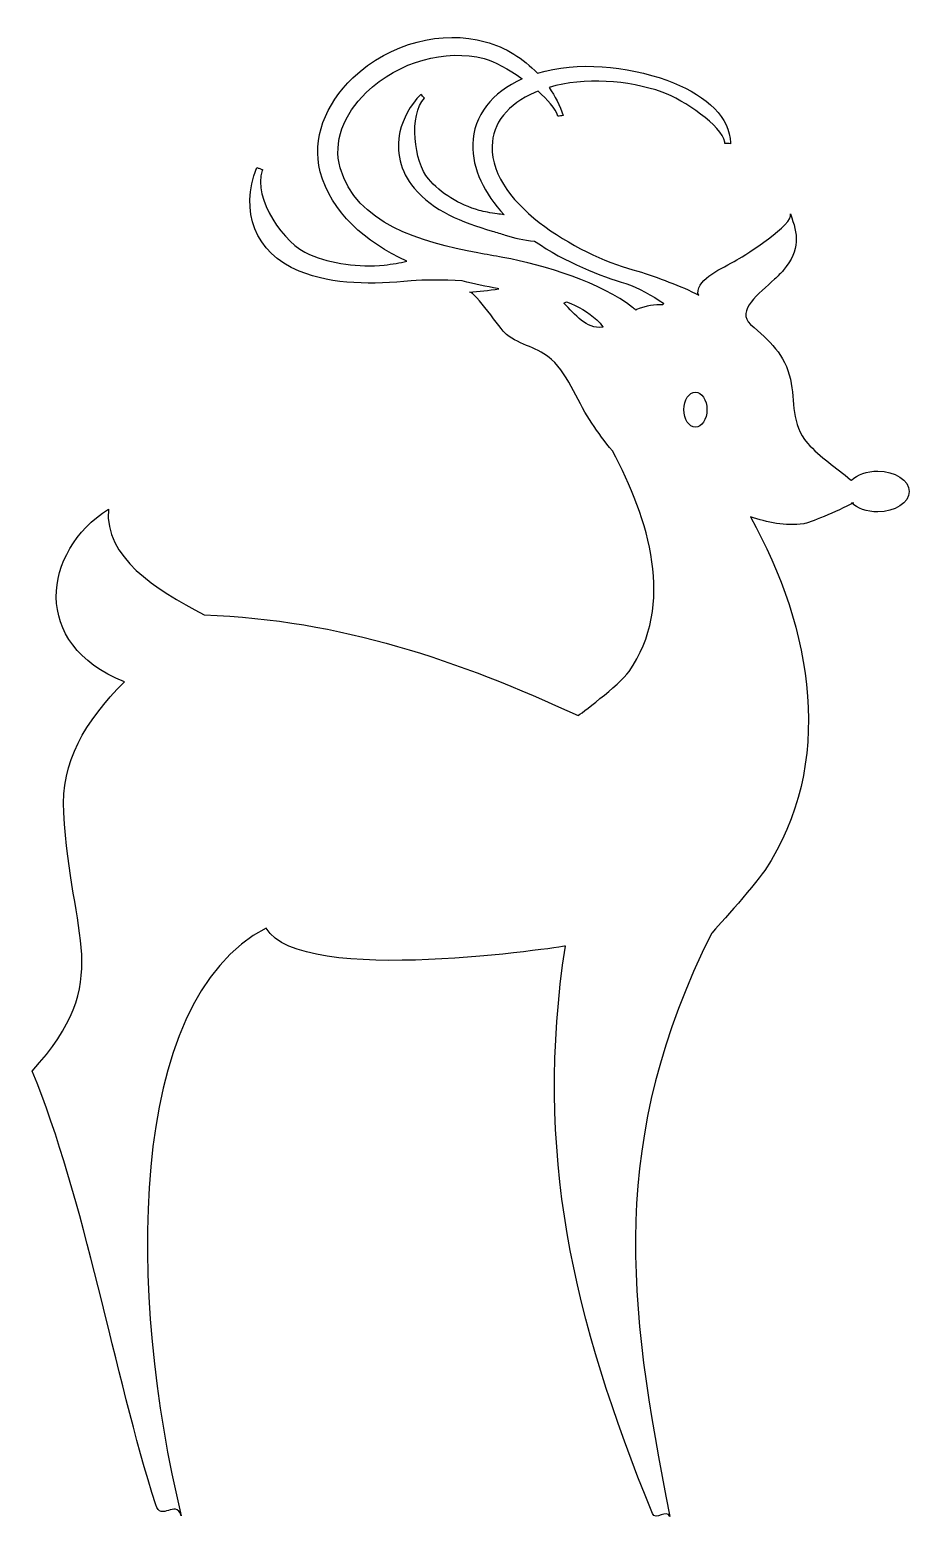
# Model space of a CAD drawing. Header units: centimetres. Extents: x -6.3 to 6.3, y -10.7 to 10.7.
import ezdxf

# ---------------------------------------------------------------- set-up
doc = ezdxf.new("R2010")
doc.units = ezdxf.units.CM
doc.header["$MEASUREMENT"] = 0
doc.layers.add('Camada 1', color=7, linetype='Continuous')

msp = doc.modelspace()

# ---------------------------------------------------------------- linework, layer by layer
at = {"layer": 'Camada 1'}
msp.add_open_spline([(5.45564, 3.92749), (5.53676, 3.8496), (5.674, 3.79811), (5.83053, 3.79811), (5.83053, 3.79811), (6.07926, 3.79811), (6.28085, 3.92892), (6.28085, 4.09045), (6.28085, 4.09045), (6.28085, 4.25235), (6.07929, 4.38316), (5.83053, 4.38316), (5.83053, 4.38316), (5.67472, 4.38316), (5.53748, 4.33204), (5.4567, 4.25415), (5.4567, 4.25415), (5.4567, 4.25415), (5.44313, 4.25844), (5.44313, 4.25844), (5.44313, 4.25844), (5.2362, 4.4332), (5.00318, 4.58224), (4.82557, 4.7838), (4.82557, 4.7838), (4.58469, 5.05614), (4.64973, 5.37528), (4.57969, 5.69907), (4.57969, 5.69907), (4.50248, 6.05644), (4.28375, 6.24514), (4.01036, 6.48602), (4.01036, 6.48602), (3.79237, 6.67792), (4.13437, 6.93026), (4.35307, 7.13253), (4.35307, 7.13253), (4.40099, 7.17719), (4.44456, 7.22011), (4.47745, 7.25977), (4.47745, 7.25977), (4.72761, 7.56319), (4.68973, 7.77513), (4.57931, 8.06889), (4.57931, 8.06889), (4.63612, 7.91752), (3.94746, 7.48884), (3.81413, 7.40987), (3.81413, 7.40987), (3.59648, 7.28086), (3.25877, 7.15613), (3.25374, 6.9274), (3.25374, 6.9274), (3.25374, 6.9274), (3.2702, 6.90311), (3.2702, 6.90311), (3.2702, 6.90311), (3.01146, 7.04106), (2.67624, 7.15542), (2.39244, 7.24979), (2.39244, 7.24979), (1.65304, 7.42846), (0.27868, 8.17327), (0.30763, 9.04012), (0.30763, 9.04012), (0.308, 9.36588), (0.5362, 9.64356), (0.91892, 9.80813), (0.91892, 9.80813), (0.93392, 9.81456), (0.95004, 9.82027), (0.96575, 9.82655), (0.96575, 9.82655), (1.10302, 9.7063), (1.21343, 9.58245), (1.2488, 9.46862), (1.2488, 9.46862), (1.26166, 9.47005), (1.27454, 9.47148), (1.2874, 9.47291), (1.2874, 9.47291), (1.29954, 9.47434), (1.3124, 9.47558), (1.32529, 9.47701), (1.32529, 9.47701), (1.27846, 9.62248), (1.20879, 9.75755), (1.12299, 9.8814), (1.12299, 9.8814), (1.63549, 10.03168), (2.24802, 9.98361), (2.74481, 9.81547), (2.74481, 9.81547), (3.05215, 9.69789), (3.60397, 9.33139), (3.63828, 9.09803), (3.63828, 9.09803), (3.63899, 9.0916), (3.63899, 9.08536), (3.63974, 9.0789), (3.63974, 9.0789), (3.65331, 9.07819), (3.66689, 9.07747), (3.68046, 9.07713), (3.68046, 9.07713), (3.6944, 9.07642), (3.70835, 9.07589), (3.72192, 9.07517), (3.72192, 9.07517), (3.72192, 9.07517), (3.72192, 9.07517), (3.72192, 9.07533), (3.72192, 9.07533), (3.72192, 9.1007), (3.72015, 9.12592), (3.71692, 9.15074), (3.71692, 9.15074), (3.66903, 9.5074), (3.3188, 9.79833), (2.81022, 9.98471), (2.81022, 9.98471), (2.23554, 10.18825), (1.53509, 10.26062), (0.95613, 10.08533), (0.95613, 10.08533), (0.75494, 10.29456), (0.50081, 10.45683), (0.20847, 10.53599), (0.20847, 10.53599), (-0.40872, 10.70665), (-1.14921, 10.52848), (-1.68637, 10.01762), (-1.68637, 10.01762), (-2.08343, 9.63842), (-2.27856, 9.14489), (-2.15399, 8.67367), (-2.15399, 8.67367), (-2.00318, 8.09399), (-1.50587, 7.66227), (-0.916, 7.38959), (-0.916, 7.38959), (-1.01464, 7.36813), (-1.11917, 7.34813), (-1.24033, 7.33633), (-1.24033, 7.33633), (-1.59897, 7.30024), (-1.9937, 7.35133), (-2.30732, 7.4868), (-2.30732, 7.4868), (-2.67329, 7.63047), (-3.1243, 8.29754), (-2.98582, 8.68851), (-2.98582, 8.68851), (-2.98402, 8.69351), (-2.98243, 8.69835), (-2.98063, 8.70335), (-2.98063, 8.70335), (-2.98063, 8.70335), (-2.98063, 8.70335), (-2.98063, 8.70335), (-2.98063, 8.70335), (-2.99457, 8.70835), (-3.00833, 8.71335), (-3.02209, 8.71835), (-3.02209, 8.71835), (-3.03603, 8.72335), (-3.04979, 8.72854), (-3.06374, 8.73354), (-3.06374, 8.73354), (-3.31033, 8.10812), (-3.09448, 7.5104), (-2.45655, 7.24949), (-2.45655, 7.24949), (-1.95408, 7.04184), (-1.40139, 7.06116), (-0.85243, 7.10796), (-0.85243, 7.10796), (-0.6741, 7.12368), (-0.39642, 7.12442), (-0.11996, 7.10867), (-0.11996, 7.10867), (0.05445, 7.06292), (0.22527, 7.02718), (0.38627, 6.99858), (0.38627, 6.99858), (0.38627, 6.99858), (0.4036, 6.99395), (0.4036, 6.99395), (0.4036, 6.99395), (0.25834, 6.97609), (0.11502, 6.95357), (-0.01828, 6.94749), (-0.01828, 6.94749), (0.07483, 6.95178), (0.41505, 6.41607), (0.51404, 6.33887), (0.51404, 6.33887), (0.70703, 6.18734), (0.97651, 6.1498), (1.15841, 5.98256), (1.15841, 5.98256), (1.41072, 5.74954), (1.5551, 5.32462), (1.73343, 5.07051), (1.73343, 5.07051), (1.82598, 4.93793), (1.9225, 4.80103), (2.02934, 4.67168), (2.02934, 4.67168), (2.55541, 3.7046), (2.93424, 2.45804), (2.26913, 1.5124), (2.26913, 1.5124), (2.13081, 1.31656), (1.53936, 0.87803), (1.53936, 0.87803), (1.53936, 0.87803), (-0.18554, 1.67141), (-1.84649, 2.25074), (-3.8171, 2.32078), (-3.8171, 2.32078), (-4.5283, 2.69638), (-5.24199, 3.14599), (-5.19034, 3.83573), (-5.19034, 3.83573), (-6.13223, 3.23603), (-6.31485, 1.89763), (-4.95965, 1.36336), (-4.95965, 1.36336), (-5.53361, 0.78511), (-5.86902, 0.21972), (-5.83005, -0.51185), (-5.83005, -0.51185), (-5.73459, -2.31636), (-5.08898, -2.89998), (-6.28085, -4.21694), (-6.28085, -4.21694), (-5.5248, -6.04709), (-5.10756, -8.55629), (-4.51251, -10.43327), (-4.51251, -10.43327), (-4.43388, -10.68092), (-4.22784, -10.34355), (-4.14707, -10.58908), (-4.14707, -10.58908), (-4.9101, -7.43446), (-4.95174, -3.21875), (-2.93019, -2.16626), (-2.93019, -2.16626), (-2.44005, -3.02613), (1.3568, -2.42571), (1.3568, -2.42571), (1.3568, -2.42571), (0.90722, -5.37558), (1.45975, -7.7454), (2.6041, -10.55659), (2.6041, -10.55659), (2.64911, -10.66737), (2.80672, -10.4887), (2.85426, -10.59876), (2.85426, -10.59876), (2.23132, -7.49057), (1.97582, -5.19367), (3.45037, -2.24203), (3.45037, -2.24203), (3.45037, -2.24203), (4.04828, -1.58409), (4.2116, -1.33964), (4.2116, -1.33964), (5.22157, 0.16851), (4.906, 2.12447), (4.0061, 3.7252), (4.0061, 3.7252), (4.25375, 3.65016), (4.49963, 3.58905), (4.77019, 3.62799), (4.77019, 3.62799), (4.83774, 3.63765), (5.24872, 3.8006), (5.4839, 3.92821), (5.4839, 3.92821), (5.4839, 3.92821), (5.45564, 3.92749), (5.45564, 3.92749)], degree=3, knots=[0, 0, 0, 0, 0.01388889, 0.01388889, 0.01388889, 0.01388889, 0.02777778, 0.02777778, 0.02777778, 0.02777778, 0.04166667, 0.04166667, 0.04166667, 0.04166667, 0.05555556, 0.05555556, 0.05555556, 0.05555556, 0.06944444, 0.06944444, 0.06944444, 0.06944444, 0.08333333, 0.08333333, 0.08333333, 0.08333333, 0.09722222, 0.09722222, 0.09722222, 0.09722222, 0.11111111, 0.11111111, 0.11111111, 0.11111111, 0.125, 0.125, 0.125, 0.125, 0.13888889, 0.13888889, 0.13888889, 0.13888889, 0.15277778, 0.15277778, 0.15277778, 0.15277778, 0.16666667, 0.16666667, 0.16666667, 0.16666667, 0.18055556, 0.18055556, 0.18055556, 0.18055556, 0.19444444, 0.19444444, 0.19444444, 0.19444444, 0.20833333, 0.20833333, 0.20833333, 0.20833333, 0.22222222, 0.22222222, 0.22222222, 0.22222222, 0.23611111, 0.23611111, 0.23611111, 0.23611111, 0.25, 0.25, 0.25, 0.25, 0.26388889, 0.26388889, 0.26388889, 0.26388889, 0.27777778, 0.27777778, 0.27777778, 0.27777778, 0.29166667, 0.29166667, 0.29166667, 0.29166667, 0.30555556, 0.30555556, 0.30555556, 0.30555556, 0.31944444, 0.31944444, 0.31944444, 0.31944444, 0.33333333, 0.33333333, 0.33333333, 0.33333333, 0.34722222, 0.34722222, 0.34722222, 0.34722222, 0.36111111, 0.36111111, 0.36111111, 0.36111111, 0.375, 0.375, 0.375, 0.375, 0.38888889, 0.38888889, 0.38888889, 0.38888889, 0.40277778, 0.40277778, 0.40277778, 0.40277778, 0.41666667, 0.41666667, 0.41666667, 0.41666667, 0.43055556, 0.43055556, 0.43055556, 0.43055556, 0.44444444, 0.44444444, 0.44444444, 0.44444444, 0.45833333, 0.45833333, 0.45833333, 0.45833333, 0.47222222, 0.47222222, 0.47222222, 0.47222222, 0.48611111, 0.48611111, 0.48611111, 0.48611111, 0.5, 0.5, 0.5, 0.5, 0.51388889, 0.51388889, 0.51388889, 0.51388889, 0.52777778, 0.52777778, 0.52777778, 0.52777778, 0.54166667, 0.54166667, 0.54166667, 0.54166667, 0.55555556, 0.55555556, 0.55555556, 0.55555556, 0.56944444, 0.56944444, 0.56944444, 0.56944444, 0.58333333, 0.58333333, 0.58333333, 0.58333333, 0.59722222, 0.59722222, 0.59722222, 0.59722222, 0.61111111, 0.61111111, 0.61111111, 0.61111111, 0.625, 0.625, 0.625, 0.625, 0.63888889, 0.63888889, 0.63888889, 0.63888889, 0.65277778, 0.65277778, 0.65277778, 0.65277778, 0.66666667, 0.66666667, 0.66666667, 0.66666667, 0.68055556, 0.68055556, 0.68055556, 0.68055556, 0.69444444, 0.69444444, 0.69444444, 0.69444444, 0.70833333, 0.70833333, 0.70833333, 0.70833333, 0.72222222, 0.72222222, 0.72222222, 0.72222222, 0.73611111, 0.73611111, 0.73611111, 0.73611111, 0.75, 0.75, 0.75, 0.75, 0.76388889, 0.76388889, 0.76388889, 0.76388889, 0.77777778, 0.77777778, 0.77777778, 0.77777778, 0.79166667, 0.79166667, 0.79166667, 0.79166667, 0.80555556, 0.80555556, 0.80555556, 0.80555556, 0.81944444, 0.81944444, 0.81944444, 0.81944444, 0.83333333, 0.83333333, 0.83333333, 0.83333333, 0.84722222, 0.84722222, 0.84722222, 0.84722222, 0.86111111, 0.86111111, 0.86111111, 0.86111111, 0.875, 0.875, 0.875, 0.875, 0.88888889, 0.88888889, 0.88888889, 0.88888889, 0.90277778, 0.90277778, 0.90277778, 0.90277778, 0.91666667, 0.91666667, 0.91666667, 0.91666667, 0.93055556, 0.93055556, 0.93055556, 0.93055556, 0.94444444, 0.94444444, 0.94444444, 0.94444444, 0.95833333, 0.95833333, 0.95833333, 0.95833333, 0.97222222, 0.97222222, 0.97222222, 0.97222222, 1, 1, 1, 1], dxfattribs=at)
at = {"layer": 'Camada 1', "color": 7}
for points, knots in [([(2.76348, 6.788), (2.60338, 6.89449), (2.39576, 7.01387), (2.22418, 7.06925), (2.22418, 7.06925), (1.87075, 7.17717), (1.35182, 7.37125), (0.91544, 7.68001), (0.91544, 7.68001), (0.755, 7.68858), (0.63167, 7.72343), (0.49552, 7.76579), (0.49552, 7.76579), (0.43297, 7.78439), (0.37061, 7.80331), (0.30862, 7.82299), (0.30862, 7.82299), (-0.12614, 7.94914), (-0.53551, 8.10961), (-0.81051, 8.43804), (-0.81051, 8.43804), (-1.01387, 8.68087), (-1.0739, 8.97017), (-1.01263, 9.24446), (-1.01263, 9.24446), (-0.96974, 9.43745), (-0.86753, 9.62276), (-0.71548, 9.78233), (-0.71548, 9.78233), (-0.71548, 9.78233), (-0.71548, 9.78233), (-0.71548, 9.78233), (-0.71548, 9.78233), (-0.69762, 9.76481), (-0.67973, 9.74696), (-0.66188, 9.72944), (-0.66188, 9.72944), (-0.89061, 9.49034), (-0.81092, 8.80578), (-0.60452, 8.5717), (-0.60452, 8.5717), (-0.43085, 8.36477), (-0.16407, 8.19964), (0.12081, 8.11908), (0.12081, 8.11908), (0.19529, 8.09765), (0.2852, 8.08389), (0.38045, 8.07013), (0.38045, 8.07013), (0.41262, 8.06566), (0.44551, 8.06066), (0.47837, 8.056), (0.47837, 8.056), (0.19746, 8.35638), (0.02146, 8.71304), (0.02898, 9.06758), (0.02898, 9.06758), (0.03808, 9.47356), (0.30558, 9.81201), (0.73785, 10.00447), (0.73785, 10.00447), (0.54201, 10.14295), (0.33669, 10.25948), (0.19212, 10.29538), (0.19212, 10.29538), (-0.36041, 10.43439), (-1.02496, 10.26178), (-1.49545, 9.80826), (-1.49545, 9.80826), (-1.82192, 9.49198), (-1.97363, 9.09759), (-1.86891, 8.72823), (-1.86891, 8.72823), (-1.64769, 7.93485), (-0.7208, 7.6627), (0.10332, 7.51027), (0.10332, 7.51027), (0.22124, 7.48741), (0.33988, 7.46595), (0.45908, 7.44595), (0.45908, 7.44595), (1.07056, 7.32943), (1.87645, 7.07855), (2.31749, 6.72938), (2.31749, 6.72938), (2.33429, 6.71581), (2.35035, 6.70186), (2.36572, 6.68792), (2.36572, 6.68792), (2.36572, 6.68792), (2.37609, 6.69686), (2.37609, 6.69686), (2.37609, 6.69686), (2.52225, 6.76012), (2.63411, 6.76404), (2.75489, 6.7669), (2.75489, 6.7669), (2.75489, 6.7669), (2.76348, 6.788), (2.76348, 6.788)], [0, 0, 0, 0, 0.03846154, 0.03846154, 0.03846154, 0.03846154, 0.07692308, 0.07692308, 0.07692308, 0.07692308, 0.11538462, 0.11538462, 0.11538462, 0.11538462, 0.15384615, 0.15384615, 0.15384615, 0.15384615, 0.19230769, 0.19230769, 0.19230769, 0.19230769, 0.23076923, 0.23076923, 0.23076923, 0.23076923, 0.26923077, 0.26923077, 0.26923077, 0.26923077, 0.30769231, 0.30769231, 0.30769231, 0.30769231, 0.34615385, 0.34615385, 0.34615385, 0.34615385, 0.38461538, 0.38461538, 0.38461538, 0.38461538, 0.42307692, 0.42307692, 0.42307692, 0.42307692, 0.46153846, 0.46153846, 0.46153846, 0.46153846, 0.5, 0.5, 0.5, 0.5, 0.53846154, 0.53846154, 0.53846154, 0.53846154, 0.57692308, 0.57692308, 0.57692308, 0.57692308, 0.61538462, 0.61538462, 0.61538462, 0.61538462, 0.65384615, 0.65384615, 0.65384615, 0.65384615, 0.69230769, 0.69230769, 0.69230769, 0.69230769, 0.73076923, 0.73076923, 0.73076923, 0.73076923, 0.76923077, 0.76923077, 0.76923077, 0.76923077, 0.80769231, 0.80769231, 0.80769231, 0.80769231, 0.84615385, 0.84615385, 0.84615385, 0.84615385, 0.88461538, 0.88461538, 0.88461538, 0.88461538, 0.92307692, 0.92307692, 0.92307692, 0.92307692, 1, 1, 1, 1]), ([(1.89504, 6.44812), (1.86715, 6.48707), (1.83855, 6.5221), (1.80852, 6.54927), (1.80852, 6.54927), (1.68417, 6.66114), (1.5437, 6.74511), (1.3718, 6.80801), (1.3718, 6.80801), (1.3718, 6.80801), (1.3332, 6.79015), (1.3332, 6.79015), (1.3332, 6.79015), (1.50333, 6.62611), (1.64665, 6.41526), (1.89073, 6.44455), (1.89073, 6.44455), (1.89073, 6.44455), (1.89504, 6.44812), (1.89504, 6.44812)], [0, 0, 0, 0, 0.16666667, 0.16666667, 0.16666667, 0.16666667, 0.33333333, 0.33333333, 0.33333333, 0.33333333, 0.5, 0.5, 0.5, 0.5, 0.66666667, 0.66666667, 0.66666667, 0.66666667, 1, 1, 1, 1]), ([(3.0551, 5.26377), (3.0551, 5.1251), (3.12871, 5.01289), (3.21986, 5.01289), (3.21986, 5.01289), (3.31101, 5.01289), (3.38464, 5.1251), (3.38464, 5.26377), (3.38464, 5.26377), (3.38464, 5.40209), (3.31101, 5.5143), (3.21986, 5.5143), (3.21986, 5.5143), (3.12871, 5.5143), (3.0551, 5.40206), (3.0551, 5.26377)], [0, 0, 0, 0, 0.2, 0.2, 0.2, 0.2, 0.4, 0.4, 0.4, 0.4, 0.6, 0.6, 0.6, 0.6, 1, 1, 1, 1])]:
    msp.add_open_spline(points, degree=3, knots=knots, dxfattribs=at)

doc.saveas('drawing.dxf')
